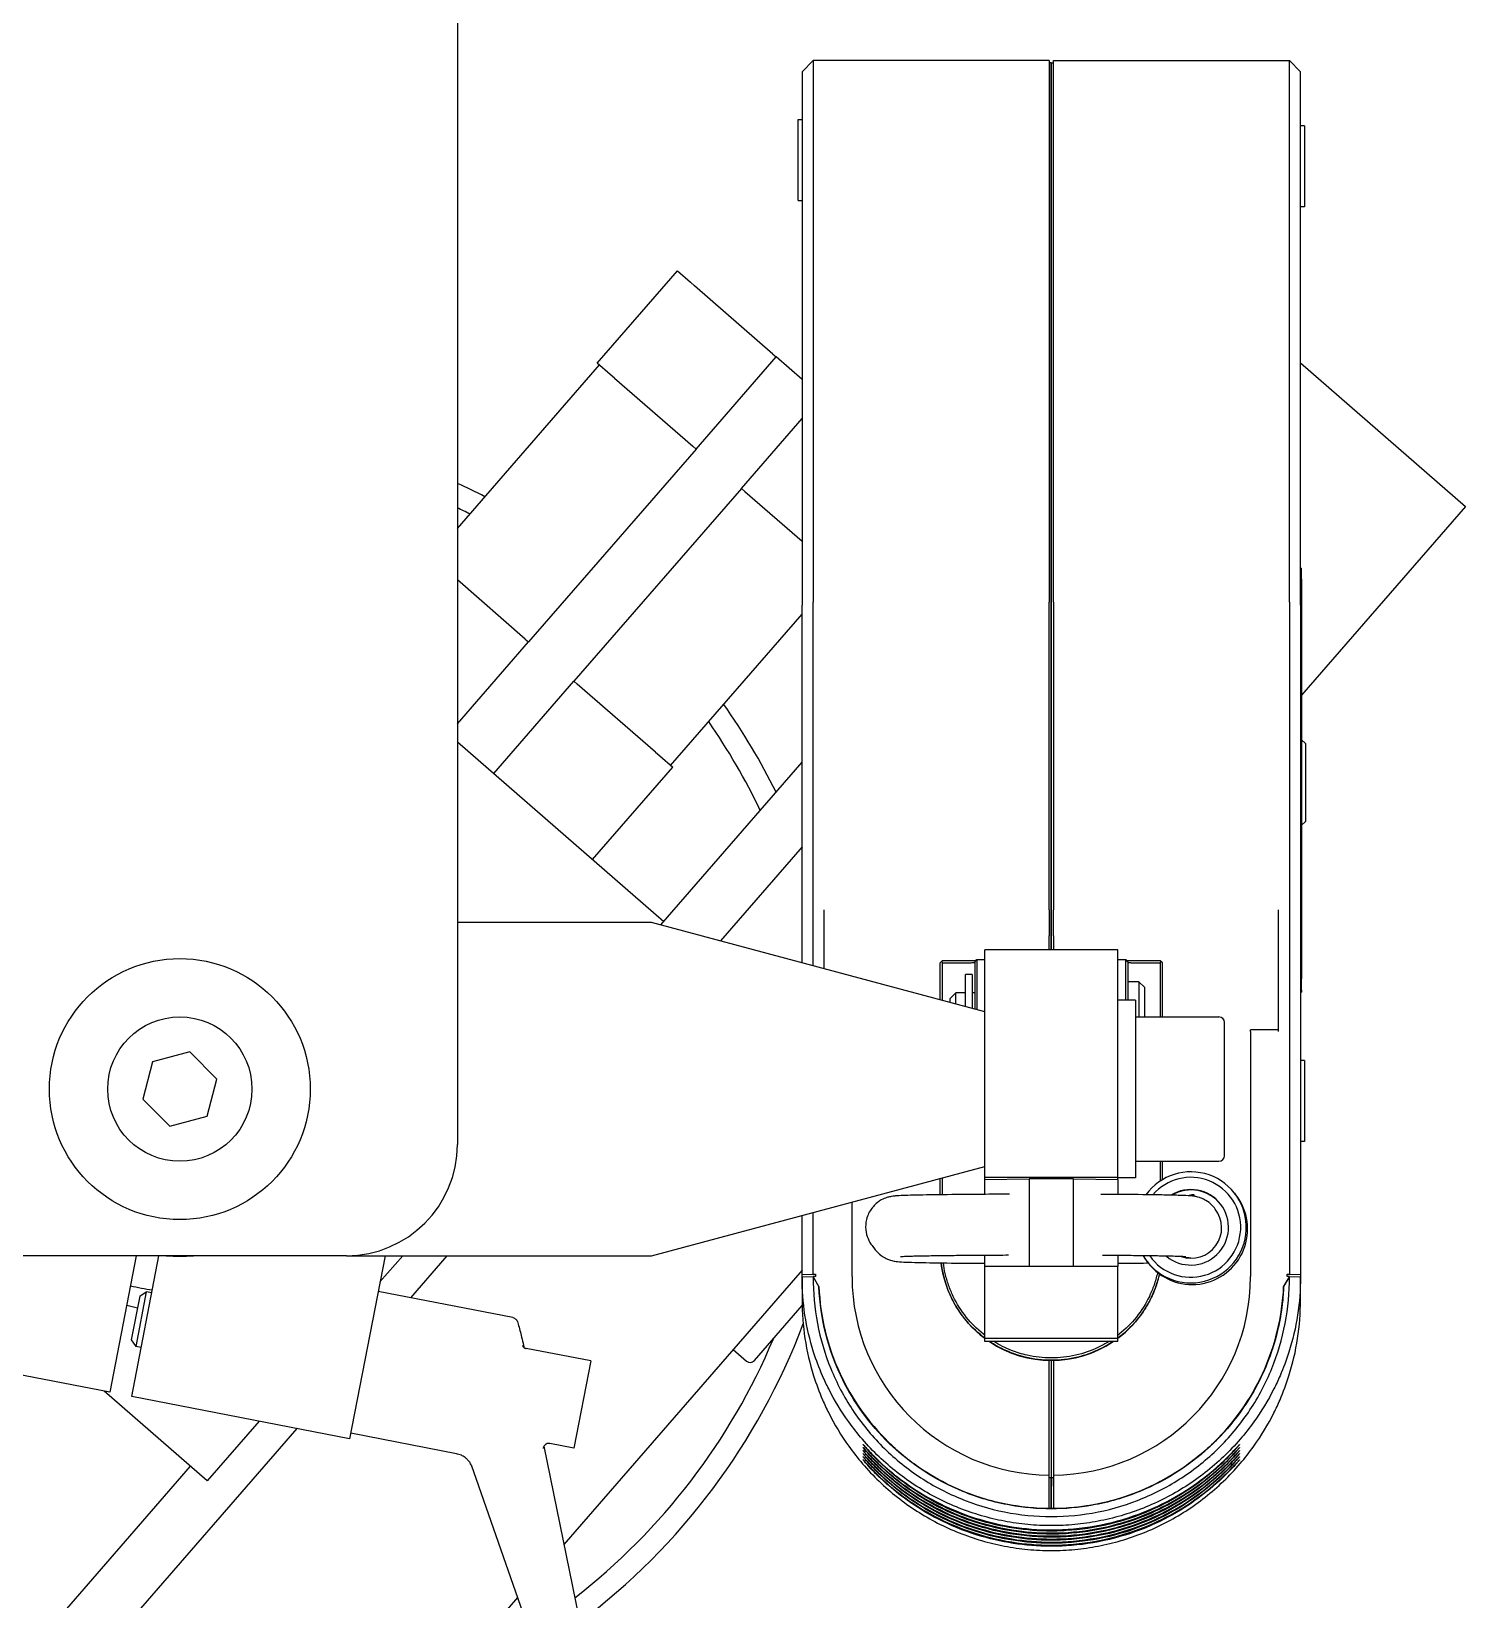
# Model space of a CAD drawing. Header units: millimetres. Extents: x 0 to 7722, y 0 to 5460.
# Drawn here: x 1979.6 to 2108.8, y 3857.5 to 3998.7 of the extents above; entities that cross this region are included whole.
import ezdxf

# ---------------------------------------------------------------- set-up
doc = ezdxf.new("R2010")
doc.units = ezdxf.units.MM
doc.header["$LTSCALE"] = 5
doc.layers.get('0').update_dxf_attribs({"linetype": 'CONTINUOUS'})

msp = doc.modelspace()

# ---------------------------------------------------------------- linework, layer by layer
for p, q in [((2017.931, 4072.083), (2017.931, 3898.483)), ((2048.981, 3995.088), (2049.981, 3996.088)), ((2048.981, 3995.088), (2048.981, 3947.065)), ((2049.981, 3996.088), (2049.981, 3947.315)), ((2071.231, 3996.088), (2049.981, 3996.088)), ((2071.231, 3996.088), (2071.231, 3947.315)), ((2071.431, 3995.888), (2071.231, 3995.888)), ((2071.431, 3947.265), (2071.431, 3995.888)), ((2071.431, 3995.888), (2071.631, 3995.888)), ((2071.431, 3995.888), (2071.431, 3947.265)), ((2071.631, 3947.315), (2071.631, 3996.088)), ((2071.631, 3996.088), (2092.881, 3996.088)), ((2092.881, 3947.315), (2092.881, 3996.088)), ((2093.881, 3995.088), (2092.881, 3996.088)), ((2093.881, 3947.065), (2093.881, 3995.088)), ((2048.631, 3983.481), (2048.631, 3990.781)), ((2048.631, 3990.781), (2048.981, 3990.781)), ((2094.231, 3990.216), (2093.881, 3990.216)), ((2094.231, 3990.216), (2094.231, 3982.916)), ((2048.631, 3983.481), (2048.981, 3983.481)), ((2094.231, 3982.916), (2093.881, 3982.916)), ((2030.531, 3968.847), (2037.747, 3977.15)), ((2037.747, 3977.15), (2038.924, 3976.127)), ((2038.924, 3976.127), (2039.303, 3975.798)), ((2046.352, 3969.671), (2039.303, 3975.798)), ((2039.437, 3961.106), (2046.654, 3969.409)), ((2046.352, 3969.671), (2046.654, 3969.409)), ((2048.981, 3967.386), (2046.654, 3969.409)), ((2017.931, 3953.969), (2030.72, 3968.683)), ((2031.708, 3967.825), (2030.531, 3968.847)), ((2093.881, 3968.88), (2108.756, 3955.952)), ((2032.087, 3967.496), (2031.708, 3967.825)), ((2032.087, 3967.496), (2039.136, 3961.369)), ((2043.513, 3957.564), (2048.981, 3963.855)), ((2039.437, 3961.106), (2024.349, 3943.747)), ((2039.437, 3961.106), (2039.136, 3961.369)), ((2043.513, 3957.564), (2028.425, 3940.205)), ((2043.815, 3957.302), (2043.513, 3957.564)), ((2043.815, 3957.302), (2048.981, 3952.811)), ((2108.756, 3955.952), (2093.981, 3938.953)), ((2093.881, 3950.393), (2093.981, 3950.393)), ((2093.981, 3949.407), (2093.981, 3950.393)), ((2024.047, 3944.009), (2017.931, 3949.325)), ((2093.981, 3949.407), (2093.981, 3913.41)), ((2048.981, 3914.852), (2048.981, 3947.065)), ((2049.981, 3914.584), (2049.981, 3947.315)), ((2071.231, 3919.631), (2071.231, 3947.315)), ((2071.431, 3947.265), (2071.431, 3919.605)), ((2071.431, 3919.605), (2071.431, 3947.265)), ((2071.631, 3947.315), (2071.631, 3919.631)), ((2092.881, 3947.315), (2092.881, 3886.804)), ((2093.881, 3947.065), (2093.881, 3886.79)), ((2037.143, 3932.628), (2048.981, 3946.248)), ((2024.047, 3944.009), (2024.349, 3943.747)), ((2017.931, 3936.362), (2024.349, 3943.747)), ((2021.209, 3931.902), (2028.425, 3940.205)), ((2028.425, 3940.205), (2028.727, 3939.942)), ((2035.776, 3933.815), (2028.727, 3939.942)), ((2017.931, 3934.751), (2036.531, 3918.585)), ((2094.331, 3934.588), (2093.981, 3934.938)), ((2094.331, 3934.588), (2094.331, 3927.588)), ((2035.776, 3933.815), (2036.155, 3933.486)), ((2036.155, 3933.486), (2037.331, 3932.464)), ((2036.251, 3918.263), (2048.981, 3932.91)), ((2030.115, 3924.161), (2037.331, 3932.464)), ((2094.331, 3927.588), (2093.981, 3927.238)), ((2048.981, 3925.288), (2041.624, 3916.824)), ((2050.981, 3914.316), (2050.981, 3919.631)), ((2071.231, 3919.631), (2071.231, 3917.271)), ((2071.431, 3917.244), (2071.431, 3919.605)), ((2071.431, 3919.605), (2071.431, 3917.244)), ((2071.631, 3917.271), (2071.631, 3919.631)), ((2091.881, 3919.631), (2091.881, 3908.664)), ((2035.431, 3918.483), (2017.931, 3918.483)), ((2065.431, 3910.445), (2035.431, 3918.483)), ((2071.231, 3916.013), (2071.231, 3917.271)), ((2071.431, 3917.244), (2071.431, 3916.013)), ((2071.431, 3916.013), (2071.431, 3917.244)), ((2071.631, 3917.271), (2071.631, 3916.013)), ((2077.431, 3916.013), (2065.431, 3916.013)), ((2065.431, 3895.515), (2065.431, 3916.013)), ((2077.431, 3895.515), (2077.431, 3916.013)), ((2061.431, 3914.863), (2061.531, 3914.965)), ((2061.431, 3911.516), (2061.431, 3914.863)), ((2061.631, 3915.063), (2061.531, 3914.965)), ((2061.531, 3914.965), (2061.631, 3914.866)), ((2061.631, 3915.063), (2064.031, 3915.063)), ((2061.631, 3914.866), (2064.031, 3914.866)), ((2061.631, 3911.463), (2061.631, 3914.866)), ((2064.531, 3914.948), (2064.731, 3915.148)), ((2064.731, 3915.148), (2065.431, 3915.148)), ((2077.431, 3915.148), (2078.131, 3915.148)), ((2078.331, 3914.948), (2078.131, 3915.148)), ((2078.831, 3915.063), (2081.231, 3915.063)), ((2078.831, 3914.866), (2081.231, 3914.866)), ((2081.231, 3915.063), (2081.331, 3914.965)), ((2081.231, 3914.866), (2081.331, 3914.965)), ((2081.231, 3914.866), (2081.231, 3909.983)), ((2081.331, 3914.965), (2081.431, 3914.863)), ((2081.431, 3914.863), (2081.431, 3909.983)), ((2063.691, 3910.911), (2063.691, 3913.798)), ((2064.291, 3913.798), (2063.691, 3913.798)), ((2064.291, 3913.798), (2064.291, 3910.75)), ((2079.331, 3913.148), (2078.331, 3913.148)), ((2079.331, 3913.148), (2079.331, 3909.983)), ((2079.831, 3912.648), (2079.331, 3913.148)), ((2093.981, 3912.396), (2093.981, 3913.41)), ((2062.331, 3911.648), (2062.831, 3912.148)), ((2062.331, 3911.275), (2062.331, 3911.648)), ((2062.831, 3911.141), (2062.831, 3912.148)), ((2063.691, 3912.148), (2062.831, 3912.148)), ((2064.331, 3911.748), (2064.291, 3911.748)), ((2064.331, 3910.739), (2064.331, 3912.148)), ((2064.531, 3912.148), (2064.331, 3912.148)), ((2079.831, 3912.648), (2079.831, 3909.983)), ((2093.881, 3912.219), (2093.981, 3912.219)), ((2093.981, 3912.396), (2093.981, 3912.219)), ((2093.981, 3912.219), (2093.981, 3912.219)), ((2079.031, 3911.483), (2077.431, 3911.483)), ((2079.031, 3911.483), (2079.031, 3895.483)), ((2079.031, 3909.983), (2086.531, 3909.983)), ((2087.031, 3897.483), (2087.031, 3909.483)), ((2089.381, 3908.664), (2089.381, 3908.814)), ((2091.881, 3908.814), (2089.381, 3908.814)), ((2089.381, 3908.664), (2089.381, 3886.604)), ((1990.477, 3905.928), (1989.587, 3902.58)), ((1993.822, 3906.831), (1990.477, 3905.928)), ((1996.275, 3904.386), (1993.822, 3906.831)), ((2094.231, 3906.067), (2093.881, 3906.067)), ((2094.231, 3906.067), (2094.231, 3898.767)), ((1995.385, 3901.038), (1996.275, 3904.386)), ((1989.587, 3902.58), (1992.041, 3900.135)), ((1992.041, 3900.135), (1995.385, 3901.038)), ((2094.231, 3898.767), (2093.881, 3898.767)), ((2035.431, 3888.483), (2065.431, 3896.522)), ((2079.031, 3896.983), (2086.531, 3896.983)), ((2081.231, 3896.983), (2081.231, 3895.194)), ((2081.431, 3896.983), (2081.431, 3895.32)), ((2061.431, 3893.969), (2061.431, 3895.45)), ((2061.631, 3893.972), (2061.631, 3895.503)), ((2077.431, 3895.515), (2065.431, 3895.515)), ((2065.431, 3895.338), (2065.431, 3895.515)), ((2065.431, 3895.338), (2069.431, 3895.392)), ((2065.431, 3894.006), (2065.431, 3895.338)), ((2073.431, 3895.392), (2069.431, 3895.392)), ((2069.431, 3895.392), (2069.431, 3887.516)), ((2073.431, 3895.392), (2077.431, 3895.338)), ((2073.431, 3887.516), (2073.431, 3895.392)), ((2077.431, 3895.338), (2077.431, 3895.515)), ((2079.031, 3895.483), (2077.431, 3895.483)), ((2077.431, 3895.338), (2077.431, 3893.996)), ((2053.481, 3886.604), (2053.481, 3893.32)), ((2084.189, 3893.976), (2084.189, 3893.843)), ((2084.313, 3893.826), (2084.313, 3893.971)), ((2088.067, 3893.948), (2087.95, 3894.098)), ((2048.981, 3886.79), (2048.981, 3892.114)), ((2049.981, 3886.804), (2049.981, 3892.382)), ((2086.2, 3892.684), (2086.126, 3892.779)), ((2055.283, 3889.402), (2055.579, 3889.02)), ((2007.931, 3888.483), (1977.931, 3888.483)), ((1989.01, 3888.483), (1986.629, 3876.183)), ((1988.593, 3875.803), (1991.047, 3888.483)), ((2007.931, 3888.483), (2035.431, 3888.483)), ((2011.418, 3888.483), (2008.228, 3872.003)), ((2013.017, 3888.483), (2010.96, 3886.116)), ((2016.992, 3888.483), (2013.699, 3884.695)), ((2065.431, 3887.516), (2065.431, 3888.506)), ((2077.431, 3887.516), (2065.431, 3887.516)), ((2065.431, 3881.016), (2065.431, 3887.516)), ((2077.431, 3888.496), (2077.431, 3887.516)), ((2077.431, 3881.016), (2077.431, 3887.516)), ((2080.168, 3887.816), (2080.052, 3887.965)), ((2083.987, 3888.3), (2084.001, 3888.282)), ((2048.981, 3887.179), (2027.524, 3862.492)), ((2048.981, 3886.79), (2049.981, 3886.804)), ((2048.981, 3886.55), (2048.981, 3886.79)), ((2049.981, 3886.564), (2048.981, 3886.55)), ((2048.981, 3886.55), (2048.981, 3884.454)), ((2049.981, 3886.804), (2050.181, 3886.804)), ((2050.5, 3885.708), (2049.981, 3886.604)), ((2049.981, 3886.604), (2049.981, 3886.564)), ((2050.181, 3886.604), (2049.981, 3886.604)), ((2049.981, 3886.564), (2050.5, 3885.668)), ((2050.181, 3886.804), (2050.181, 3886.604)), ((2092.881, 3886.604), (2092.362, 3885.708)), ((2092.362, 3885.668), (2092.881, 3886.564)), ((2092.681, 3886.604), (2092.681, 3886.804)), ((2092.681, 3886.804), (2092.881, 3886.804)), ((2092.881, 3886.604), (2092.681, 3886.604)), ((2092.881, 3886.804), (2093.881, 3886.79)), ((2092.881, 3886.564), (2092.881, 3886.604)), ((2093.881, 3886.55), (2092.881, 3886.564)), ((2093.881, 3886.79), (2093.881, 3886.55)), ((2093.881, 3884.454), (2093.881, 3886.55)), ((1989.321, 3884.829), (1988.561, 3880.902)), ((1989.907, 3885.225), (1988.957, 3880.316)), ((1989.321, 3884.829), (1989.907, 3885.225)), ((1990.398, 3885.13), (1989.907, 3885.225)), ((2022.938, 3882.907), (2010.793, 3885.257)), ((2050.5, 3885.704), (2050.5, 3885.708)), ((2050.5, 3885.69), (2050.5, 3885.704)), ((2092.362, 3885.708), (2092.362, 3885.704)), ((2092.362, 3885.704), (2092.362, 3885.69)), ((2044.686, 3879.036), (2048.986, 3883.983)), ((1988.561, 3880.902), (1988.957, 3880.316)), ((2077.431, 3881.016), (2065.431, 3881.016)), ((2065.431, 3880.744), (2065.431, 3881.016)), ((2077.431, 3880.744), (2065.431, 3880.744)), ((2077.431, 3880.744), (2077.431, 3881.016)), ((1986.629, 3876.183), (1966.993, 3879.983)), ((1989.448, 3880.221), (1988.957, 3880.316)), ((2029.954, 3879.003), (2024.131, 3880.129)), ((2042.773, 3880.036), (2043.981, 3878.987)), ((2071.231, 3868.716), (2071.231, 3879.051)), ((2071.431, 3879.049), (2071.431, 3868.514)), ((2071.431, 3879.049), (2071.431, 3868.514)), ((2071.631, 3879.051), (2071.631, 3868.716)), ((2029.954, 3879.003), (2028.434, 3871.148)), ((1995.4, 3868.214), (1986.117, 3876.282)), ((2008.228, 3872.003), (1988.593, 3875.803)), ((2000.066, 3873.583), (1995.4, 3868.214)), ((2003.469, 3872.924), (1740.893, 3570.821)), ((2017.838, 3870.653), (2008.323, 3872.494)), ((2025.721, 3871.324), (2031.29, 3844.045)), ((2028.434, 3871.148), (2026.249, 3871.571)), ((1961.09, 3831.788), (1993.89, 3869.526)), ((2019.166, 3869.639), (2026.562, 3848.571)), ((2071.231, 3867.72), (2071.242, 3868.716)), ((2071.231, 3867.717), (2071.239, 3868.514)), ((2071.231, 3865.727), (2071.231, 3867.72)), ((2071.239, 3868.514), (2071.431, 3868.514)), ((2071.242, 3868.551), (2071.241, 3868.514)), ((2071.242, 3868.551), (2071.242, 3868.716)), ((2071.431, 3865.723), (2071.431, 3868.514)), ((2071.431, 3868.514), (2071.623, 3868.514)), ((2071.431, 3868.514), (2071.431, 3865.723)), ((2071.62, 3868.716), (2071.62, 3868.551)), ((2071.62, 3868.716), (2071.631, 3867.72)), ((2071.62, 3868.551), (2071.621, 3868.514)), ((2071.631, 3867.717), (2071.623, 3868.514)), ((2071.631, 3867.72), (2071.631, 3865.727)), ((2071.231, 3865.724), (2071.231, 3865.727)), ((2071.431, 3865.723), (2071.431, 3865.721)), ((2071.431, 3865.723), (2071.431, 3865.721)), ((2071.431, 3865.721), (2071.431, 3865.706)), ((2071.431, 3865.721), (2071.431, 3865.706)), ((2071.631, 3865.724), (2071.631, 3865.727)), ((2023.358, 3857.698), (1759.762, 3554.421))]:
    msp.add_line(p, q)
for radius in [11.75, 6.5]:
    msp.add_circle((1992.931, 3903.483), radius)
for centre, radius, start, end in [((1992.931, 3903.483), 60, 62.74324, 65.37568), ((1992.931, 3903.483), 58, 63.2268, 64.46677), ((1992.931, 3903.483), 60, 26.4639, 35.26517), ((1992.931, 3903.483), 58, 25.64142, 34.78161), ((2086.531, 3909.483), 0.5, 0, 90), ((2007.931, 3898.483), 10, 270, 0), ((2086.531, 3897.483), 0.5, 270, 0), ((1992.931, 3903.483), 15.05, 265.3283, 274.6717), ((1992.931, 3903.483), 18.25, 255.90584, 262.18798), ((1992.931, 3903.483), 20.05, 256.18808, 259.04691), ((1992.931, 3903.483), 60, 306.89482, 339.36207), ((1992.931, 3903.483), 58, 307.83478, 337.19908), ((2044.309, 3879.364), 0.5, 229.00421, 319.00421)]:
    msp.add_arc(centre, radius, start, end)
for centre, major_axis, ratio, start_param, end_param in [((2084.001, 3891.032), (3.949, 3.066), 0.9998515, 3.0185919, 8.1362277), ((2083.996, 3891.039), (3.554, 2.76), 0.9998515, 3.0902222, 8.0574262), ((2083.996, 3891.039), (-2.686, -2.085), 0.9998515, 0.210278, 4.6052856), ((2084.027, 3890.998), (2.686, 2.085), 0.9998515, 0.0076047, 1.4417025), ((2084.117, 3890.882), (-3.949, -3.066), 0.9998515, 0, 3.1415927), ((2084.585, 3891.251), (1.05, -2.549), 0.9824844, 2.8910197, 3.0568604), ((2084.538, 3539.634), (-0.371, 354.343), 0.0734366, 6.2776017, 6.2823756), ((2084.027, 3890.998), (2.172, 1.686), 0.9998515, 3.7157048, 6.2831853), ((2071.431, 3889.048), (-10, 0), 0.9999073, 0.1218323, 0.9272952), ((2084.001, 3891.032), (-2.172, -1.686), 0.9998515, 0.6184666, 0.9107252), ((2083.987, 3891.049), (2.502, -1.222), 0.9847617, 4.9092559, 5.1608987), ((2071.431, 3886.604), (-17.95, 0), 0.9965945, 0, 1.560242), ((2071.431, 3886.604), (-17.95, 0), 0.9965945, 1.5813506, 3.1415927), ((2071.431, 3889.048), (10, 0), 0.9999073, 5.3558901, 6.0598795), ((2071.431, 3889.048), (10, 0), 0.9999073, 4.1215847, 5.3031933), ((2017.296, 3868.937), (1.791, 0.889), 0.961031, 0.005099, 0.0051127), ((2071.472, 3889.328), (-0.372, -23.602), 0.9437225, 0.0059046, 0.0148826), ((2071.411, 3885.796), (-20.539, 0.425), 0.977123, 1.5919647, 1.6017005)]:
    msp.add_ellipse(centre, major_axis=major_axis, ratio=ratio, start_param=start_param, end_param=end_param)
for points, knots in [([(2064.031, 3915.063), (2064.136, 3915.063), (2064.345, 3915.064), (2064.549, 3915.066), (2064.631, 3915.068), (2064.652, 3915.068)], [0, 0, 0, 0, 0.00031248248, 0.00062496496, 0.00075900153, 0.00075900153, 0.00075900153, 0.00075900153]), ([(2064.031, 3914.866), (2064.064, 3914.866), (2064.097, 3914.866), (2064.162, 3914.866), (2064.193, 3914.866), (2064.284, 3914.867), (2064.339, 3914.868), (2064.431, 3914.869), (2064.467, 3914.869), (2064.505, 3914.871), (2064.515, 3914.871), (2064.528, 3914.872), (2064.531, 3914.872), (2064.531, 3914.873)], [-0.078691524, -0.078691524, -0.078691524, -0.078691524, -0.068791099, -0.068791099, -0.058880451, -0.058880451, -0.039349001, -0.039349001, -0.019816385, -0.019816385, -0.009901751, -0.009901751, 0, 0, 0, 0]), ([(2064.531, 3914.948), (2064.531, 3914.919), (2064.531, 3914.874), (2064.531, 3914.595), (2064.531, 3914.085), (2064.531, 3913.37), (2064.531, 3912.307), (2064.531, 3911.439), (2064.531, 3910.886), (2064.531, 3910.686)], [0.0000653261, 0.0000653261, 0.0000653261, 0.0000653261, 0.0010842402, 0.0021684805, 0.0027106006, 0.0043369609, 0.0054212012, 0.0065054414, 0.0071132507, 0.0071132507, 0.0071132507, 0.0071132507]), ([(2064.731, 3915.148), (2064.731, 3915.148), (2064.731, 3915.137), (2064.731, 3915.088), (2064.731, 3915.049), (2064.731, 3914.889), (2064.731, 3914.727), (2064.731, 3914.373), (2064.731, 3914.21), (2064.731, 3913.823), (2064.731, 3913.595), (2064.731, 3913.222), (2064.731, 3913.092), (2064.731, 3912.42), (2064.731, 3911.815), (2064.731, 3910.997), (2064.731, 3910.815), (2064.731, 3910.632)], [-1.56597605, -1.56597605, -1.56597605, -1.56597605, -1.50732643, -1.50732643, -1.44206621, -1.44206621, -1.31132911, -1.31132911, -1.22420274, -1.22420274, -1.12717709, -1.12717709, -1.07860514, -1.07860514, -0.88325626, -0.88325626, -0.82796809, -0.82796809, -0.82796809, -0.82796809]), ([(2078.132, 3911.483), (2078.131, 3911.922), (2078.131, 3912.343), (2078.131, 3913.008), (2078.131, 3913.266), (2078.131, 3913.743), (2078.131, 3913.961), (2078.131, 3914.236), (2078.131, 3914.313), (2078.131, 3914.512), (2078.131, 3914.624), (2078.131, 3914.866), (2078.131, 3914.975), (2078.131, 3915.114), (2078.131, 3915.148), (2078.131, 3915.148)], [-0.65784951, -0.65784951, -0.65784951, -0.65784951, -0.52091969, -0.52091969, -0.42464993, -0.42464993, -0.32784071, -0.32784071, -0.28692869, -0.28692869, -0.21527196, -0.21527196, -0.10779928, -0.10779928, -0.00680852, -0.00680852, -0.00680852, -0.00680852]), ([(2078.21, 3915.068), (2078.255, 3915.067), (2078.37, 3915.065), (2078.596, 3915.064), (2078.753, 3915.063), (2078.831, 3915.063)], [0.00033464154, 0.00033464154, 0.00033464154, 0.00033464154, 0.00062496724, 0.00085932996, 0.00109369268, 0.00109369268, 0.00109369268, 0.00109369268]), ([(2078.331, 3914.948), (2078.331, 3914.919), (2078.331, 3914.874), (2078.331, 3914.595), (2078.331, 3914.255), (2078.331, 3913.847), (2078.331, 3913.015), (2078.331, 3912.105), (2078.331, 3911.483)], [0.0000653345, 0.0000653345, 0.0000653345, 0.0000653345, 0.0010849634, 0.0021699268, 0.0027124085, 0.0032548902, 0.0043398536, 0.006297917, 0.006297917, 0.006297917, 0.006297917]), ([(2078.331, 3914.873), (2078.331, 3914.872), (2078.334, 3914.872), (2078.347, 3914.871), (2078.357, 3914.871), (2078.395, 3914.869), (2078.431, 3914.869), (2078.524, 3914.867), (2078.578, 3914.867), (2078.669, 3914.866), (2078.7, 3914.866), (2078.765, 3914.866), (2078.798, 3914.866), (2078.831, 3914.866)], [-0.078692147, -0.078692147, -0.078692147, -0.078692147, -0.068793867, -0.068793867, -0.058881552, -0.058881552, -0.039349283, -0.039349283, -0.019816498, -0.019816498, -0.009903406, -0.009903406, 0, 0, 0, 0]), ([(2067.681, 3894.016), (2066.829, 3894.013), (2065.996, 3894.009), (2063.902, 3893.996), (2062.7, 3893.985), (2060.598, 3893.959), (2059.701, 3893.943), (2058.274, 3893.907), (2057.803, 3893.893), (2057.302, 3893.852), (2057.219, 3893.848), (2056.967, 3893.803), (2056.915, 3893.793), (2056.763, 3893.758), (2056.663, 3893.734), (2056.365, 3893.621), (2056.204, 3893.562), (2055.833, 3893.316), (2055.708, 3893.225), (2055.461, 3892.991), (2055.347, 3892.869), (2055.059, 3892.473), (2054.879, 3892.145), (2054.712, 3891.449), (2054.687, 3891.127), (2054.746, 3890.528), (2054.823, 3890.252), (2055.028, 3889.765), (2055.158, 3889.562), (2055.283, 3889.402)], [4.9418609, 4.9418609, 4.9418609, 4.9418609, 5.1394816, 5.1394816, 5.4608872, 5.4608872, 5.7842662, 5.7842662, 6.119413, 6.119413, 6.2065839, 6.2065839, 6.2256305, 6.2256305, 6.247243, 6.247243, 6.2626153, 6.2626153, 6.2688096, 6.2688096, 6.2732784, 6.2732784, 6.2799061, 6.2799061, 6.284524, 6.284524, 6.288932, 6.288932, 6.2937549, 6.2937549, 6.2937549, 6.2937549]), ([(2086.126, 3892.779), (2085.947, 3893.01), (2085.78, 3893.156), (2085.424, 3893.433), (2085.267, 3893.514), (2084.972, 3893.656), (2084.861, 3893.692), (2084.674, 3893.752), (2084.604, 3893.769), (2084.466, 3893.801), (2084.409, 3893.811), (2084.263, 3893.835), (2084.199, 3893.842), (2083.868, 3893.877), (2083.66, 3893.885), (2083.197, 3893.903), (2083.036, 3893.909), (2082.679, 3893.92), (2082.482, 3893.925), (2082.055, 3893.935), (2081.824, 3893.94), (2081.336, 3893.949), (2081.078, 3893.954), (2079.86, 3893.973), (2078.74, 3893.986), (2076.979, 3894), (2076.437, 3894.004), (2075.879, 3894.007)], [3.1521622, 3.1521622, 3.1521622, 3.1521622, 3.1590923, 3.1590923, 3.1698395, 3.1698395, 3.1845486, 3.1845486, 3.2008335, 3.2008335, 3.2234229, 3.2234229, 3.2685268, 3.2685268, 3.4728619, 3.4728619, 3.5663139, 3.5663139, 3.6614525, 3.6614525, 3.7567424, 3.7567424, 3.8505266, 3.8505266, 4.1757393, 4.1757393, 4.3124199, 4.3124199, 4.3124199, 4.3124199]), ([(2055.579, 3889.02), (2055.758, 3888.79), (2055.924, 3888.643), (2056.28, 3888.367), (2056.437, 3888.286), (2056.732, 3888.144), (2056.843, 3888.108), (2057.031, 3888.048), (2057.1, 3888.031), (2057.239, 3887.999), (2057.295, 3887.989), (2057.441, 3887.965), (2057.505, 3887.958), (2057.836, 3887.923), (2058.044, 3887.915), (2058.949, 3887.879), (2059.802, 3887.859), (2061.844, 3887.827), (2062.964, 3887.814), (2064.601, 3887.801), (2065.011, 3887.798), (2065.431, 3887.795)], [0.0105696, 0.0105696, 0.0105696, 0.0105696, 0.0174997, 0.0174997, 0.0282468, 0.0282468, 0.042956, 0.042956, 0.0592409, 0.0592409, 0.0818302, 0.0818302, 0.1269341, 0.1269341, 0.3312692, 0.3312692, 0.7089339, 0.7089339, 1.0341466, 1.0341466, 1.1384462, 1.1384462, 1.1384462, 1.1384462]), ([(2067.577, 3888.516), (2067.243, 3888.515), (2066.911, 3888.513), (2066.253, 3888.51), (2065.926, 3888.509), (2065.282, 3888.505), (2064.966, 3888.503), (2064.35, 3888.499), (2064.05, 3888.496), (2063.462, 3888.491), (2063.174, 3888.489), (2062.611, 3888.483), (2062.336, 3888.48), (2061.805, 3888.474), (2061.548, 3888.47), (2061.059, 3888.464), (2060.826, 3888.46), (2060.385, 3888.453), (2060.176, 3888.449), (2059.778, 3888.442), (2059.589, 3888.438), (2059.236, 3888.43), (2059.071, 3888.426), (2058.771, 3888.417), (2058.635, 3888.413), (2058.284, 3888.401), (2058.103, 3888.394), (2057.903, 3888.382), (2057.848, 3888.378), (2057.848, 3888.378)], [4.951336, 4.951336, 4.951336, 4.951336, 5.0295715, 5.0295715, 5.1088035, 5.1088035, 5.1880445, 5.1880445, 5.2663045, 5.2663045, 5.3452908, 5.3452908, 5.425324, 5.425324, 5.5053819, 5.5053819, 5.5844322, 5.5844322, 5.66249, 5.66249, 5.7416378, 5.7416378, 5.8208661, 5.8208661, 5.8991072, 5.8991072, 6.0444835, 6.0444835, 6.1419862, 6.1419862, 6.1419862, 6.1419862]), ([(2065.431, 3881.066), (2065.298, 3881.166), (2065.168, 3881.269), (2064.44, 3881.874), (2063.9, 3882.441), (2063.113, 3883.49), (2062.829, 3883.939), (2062.394, 3884.766), (2062.227, 3885.135), (2061.799, 3886.261), (2061.606, 3887.041), (2061.507, 3887.833)], [-0.92869097, -0.92869097, -0.92869097, -0.92869097, -0.87893234, -0.87893234, -0.64462668, -0.64462668, -0.48558837, -0.48558837, -0.36429524, -0.36429524, -0.12388666, -0.12388666, -0.12388666, -0.12388666]), ([(2065.431, 3881.32), (2065.393, 3881.35), (2064.203, 3882.285), (2063.001, 3883.791), (2062.159, 3885.834), (2061.869, 3886.841), (2061.75, 3887.514), (2061.71, 3887.83)], [0.0219594507, 0.0219594507, 0.0219594507, 0.0219594507, 0.0221033924, 0.0265240708, 0.0276292404, 0.0287344101, 0.0296979446, 0.0296979446, 0.0296979446, 0.0296979446]), ([(2083.56, 3888.379), (2083.56, 3888.379), (2083.559, 3888.379), (2083.533, 3888.381), (2083.432, 3888.388), (2083.013, 3888.408), (2082.566, 3888.422), (2081.821, 3888.439), (2081.638, 3888.442), (2081.248, 3888.45), (2081.04, 3888.454), (2080.604, 3888.461), (2080.376, 3888.464), (2079.903, 3888.471), (2079.659, 3888.474), (2079.156, 3888.48), (2078.898, 3888.483), (2078.364, 3888.488), (2078.087, 3888.491), (2077.52, 3888.495), (2077.229, 3888.498), (2076.639, 3888.502), (2076.34, 3888.504), (2076.035, 3888.506)], [3.2827929, 3.2827929, 3.2827929, 3.2827929, 3.2977257, 3.2977257, 3.4267971, 3.4267971, 3.683717, 3.683717, 3.7605199, 3.7605199, 3.8382447, 3.8382447, 3.9159298, 3.9159298, 3.9926333, 3.9926333, 4.0682816, 4.0682816, 4.1448119, 4.1448119, 4.2213279, 4.2213279, 4.2969379, 4.2969379, 4.2969379, 4.2969379]), ([(2077.431, 3887.802), (2078.376, 3887.809), (2079.258, 3887.818), (2080.087, 3887.828), (2080.122, 3887.829), (2080.157, 3887.829)], [2.07577495, 2.07577495, 2.07577495, 2.07577495, 2.31929457, 2.31929457, 2.33011353, 2.33011353, 2.33011353, 2.33011353]), ([(2093.881, 3886.55), (2093.881, 3885.408), (2093.793, 3884.267), (2093.444, 3882.009), (2093.182, 3880.895), (2092.606, 3879.079), (2092.339, 3878.365), (2091.862, 3877.267), (2091.677, 3876.873), (2090.957, 3875.45), (2090.354, 3874.455), (2089.286, 3872.972), (2088.875, 3872.45), (2087.966, 3871.399), (2087.464, 3870.873), (2086.415, 3869.874), (2085.867, 3869.401), (2084.732, 3868.512), (2084.145, 3868.097), (2082.935, 3867.324), (2082.313, 3866.968), (2081.041, 3866.318), (2080.392, 3866.024), (2079.068, 3865.499), (2078.395, 3865.269), (2077.032, 3864.873), (2076.343, 3864.708), (2074.951, 3864.442), (2074.249, 3864.343), (2072.84, 3864.21), (2072.134, 3864.177), (2070.721, 3864.177), (2070.015, 3864.21), (2068.606, 3864.343), (2067.905, 3864.443), (2066.513, 3864.709), (2065.824, 3864.875), (2064.461, 3865.271), (2063.788, 3865.502), (2062.464, 3866.027), (2061.815, 3866.321), (2060.543, 3866.971), (2059.921, 3867.328), (2058.712, 3868.1), (2058.125, 3868.516), (2056.99, 3869.405), (2056.443, 3869.878), (2055.393, 3870.878), (2054.892, 3871.404), (2053.984, 3872.455), (2053.572, 3872.977), (2052.506, 3874.459), (2051.902, 3875.454), (2051.183, 3876.876), (2050.999, 3877.27), (2050.522, 3878.369), (2050.255, 3879.082), (2049.679, 3880.897), (2049.418, 3882.011), (2049.069, 3884.268), (2048.981, 3885.409), (2048.981, 3886.55)], [0, 0, 0, 0, 0.3539262, 0.3539262, 0.7073842, 0.7073842, 0.9424825, 0.9424825, 1.0765937, 1.0765937, 1.4333985, 1.4333985, 1.6365356, 1.6365356, 1.8580922, 1.8580922, 2.0779679, 2.0779679, 2.2958569, 2.2958569, 2.5123451, 2.5123451, 2.7271104, 2.7271104, 2.9410122, 2.9410122, 3.1536549, 3.1536549, 3.3661113, 3.3661113, 3.5778499, 3.5778499, 3.7895868, 3.7895868, 4.0020426, 4.0020426, 4.2146786, 4.2146786, 4.4285797, 4.4285797, 4.6433394, 4.6433394, 4.8598272, 4.8598272, 5.0777119, 5.0777119, 5.2975872, 5.2975872, 5.5191401, 5.5191401, 5.7221895, 5.7221895, 6.0788388, 6.0788388, 6.212892, 6.212892, 6.4478873, 6.4478873, 6.8011909, 6.8011909, 7.1549622, 7.1549622, 7.1549622, 7.1549622]), ([(2049.981, 3886.564), (2049.974, 3885.166), (2050.234, 3882.352), (2051.431, 3878.275), (2053.416, 3874.521), (2056.092, 3871.233), (2059.376, 3868.527), (2063.117, 3866.511), (2067.194, 3865.275), (2070.019, 3864.992), (2072.843, 3864.992), (2075.668, 3865.275), (2079.745, 3866.511), (2083.486, 3868.527), (2086.77, 3871.233), (2089.446, 3874.521), (2091.432, 3878.275), (2092.628, 3882.352), (2092.888, 3885.166), (2092.881, 3886.564)], [0, 0, 0, 0, 0.004388225, 0.008776451, 0.013126893, 0.017477334, 0.021776762, 0.02607619, 0.030339767, 0.034603344, 0.034603344, 0.038866921, 0.043130498, 0.047429926, 0.051729354, 0.056079796, 0.060430238, 0.064818463, 0.069206688, 0.069206688, 0.069206688, 0.069206688]), ([(2081.004, 3886.97), (2080.998, 3886.943), (2080.912, 3886.561), (2080.703, 3885.834), (2080.141, 3884.473), (2079.159, 3882.909), (2078.083, 3881.832), (2077.469, 3881.35), (2077.431, 3881.321)], [0.0021285465, 0.0021285465, 0.0021285465, 0.0021285465, 0.0022103392, 0.0033155089, 0.0044206785, 0.0066310177, 0.0088413569, 0.0089852551, 0.0089852551, 0.0089852551, 0.0089852551]), ([(2081.179, 3886.836), (2081.146, 3886.693), (2081.11, 3886.55), (2080.992, 3886.12), (2080.9, 3885.836), (2080.655, 3885.182), (2080.492, 3884.817), (2080.062, 3883.988), (2079.779, 3883.535), (2079.075, 3882.586), (2078.638, 3882.104), (2077.925, 3881.455), (2077.682, 3881.255), (2077.431, 3881.066)], [-2.91960904, -2.91960904, -2.91960904, -2.91960904, -2.87537747, -2.87537747, -2.78584908, -2.78584908, -2.66590253, -2.66590253, -2.50590565, -2.50590565, -2.31118957, -2.31118957, -2.21680681, -2.21680681, -2.21680681, -2.21680681]), ([(2050.5, 3885.708), (2050.617, 3882.996), (2051.264, 3880.326), (2053.47, 3875.565), (2054.94, 3873.479), (2058.682, 3869.821), (2060.96, 3868.319), (2064.773, 3866.759), (2066.123, 3866.358), (2068.733, 3865.862), (2069.98, 3865.738), (2071.231, 3865.727)], [-3.2331542, -3.2331542, -3.2331542, -3.2331542, -2.3927448, -2.3927448, -1.61731, -1.61731, -0.7979409, -0.7979409, -0.3753305, -0.3753305, -0.000001, -0.000001, -0.000001, -0.000001]), ([(2071.431, 3865.706), (2070.016, 3865.706), (2068.605, 3865.848), (2065.666, 3866.45), (2064.155, 3866.942), (2061.726, 3868.049), (2060.773, 3868.577), (2058.78, 3869.892), (2057.767, 3870.705), (2055.889, 3872.523), (2055.033, 3873.525), (2053.684, 3875.443), (2053.154, 3876.328), (2052.025, 3878.579), (2051.503, 3879.975), (2050.775, 3882.813), (2050.563, 3884.247), (2050.5, 3885.69)], [0, 0, 0, 0, 0.4246356, 0.4246356, 0.9010677, 0.9010677, 1.2296994, 1.2296994, 1.6232317, 1.6232317, 2.0245151, 2.0245151, 2.3400655, 2.3400655, 2.7971733, 2.7971733, 3.2428479, 3.2428479, 3.2428479, 3.2428479]), ([(2071.431, 3865.685), (2070.19, 3865.685), (2068.949, 3865.796), (2066.266, 3866.276), (2064.837, 3866.691), (2060.987, 3868.269), (2058.741, 3869.741), (2055.061, 3873.304), (2053.614, 3875.314), (2051.317, 3880.07), (2050.622, 3882.849), (2050.5, 3885.668)], [0.0000201, 0.0000201, 0.0000201, 0.0000201, 0.3723422, 0.3723422, 0.8185771, 0.8185771, 1.6231227, 1.6231227, 2.3718003, 2.3718003, 3.2432188, 3.2432188, 3.2432188, 3.2432188]), ([(2092.362, 3885.69), (2092.327, 3884.883), (2092.245, 3884.077), (2091.987, 3882.472), (2091.809, 3881.673), (2091.434, 3880.356), (2091.262, 3879.832), (2090.808, 3878.612), (2090.508, 3877.924), (2089.711, 3876.335), (2089.183, 3875.45), (2087.835, 3873.532), (2086.979, 3872.53), (2085.102, 3870.711), (2084.089, 3869.898), (2082.097, 3868.581), (2081.143, 3868.053), (2078.712, 3866.944), (2077.2, 3866.451), (2074.259, 3865.849), (2072.847, 3865.706), (2071.431, 3865.706)], [0, 0, 0, 0, 0.249836, 0.249836, 0.5020102, 0.5020102, 0.6720445, 0.6720445, 0.9026977, 0.9026977, 1.2184321, 1.2184321, 1.6202083, 1.6202083, 2.014189, 2.014189, 2.3434671, 2.3434671, 2.8208349, 2.8208349, 3.2462589, 3.2462589, 3.2462589, 3.2462589]), ([(2092.362, 3885.668), (2092.24, 3882.846), (2091.544, 3880.07), (2089.247, 3875.311), (2087.802, 3873.304), (2084.122, 3869.743), (2081.874, 3868.268), (2078.026, 3866.692), (2076.595, 3866.275), (2073.91, 3865.796), (2072.671, 3865.685), (2071.431, 3865.685)], [0.000001, 0.000001, 0.000001, 0.000001, 0.8749479, 0.8749479, 1.6274513, 1.6274513, 2.4350091, 2.4350091, 2.8805308, 2.8805308, 3.2513166, 3.2513166, 3.2513166, 3.2513166]), ([(2071.631, 3865.727), (2072.88, 3865.738), (2074.125, 3865.862), (2076.73, 3866.356), (2078.078, 3866.755), (2081.89, 3868.312), (2084.169, 3869.812), (2087.913, 3873.468), (2089.384, 3875.553), (2091.596, 3880.317), (2092.245, 3882.991), (2092.362, 3885.708)], [0.000001, 0.000001, 0.000001, 0.000001, 0.3747159, 0.3747159, 0.7965174, 0.7965174, 1.6159303, 1.6159303, 2.3912469, 2.3912469, 3.2331597, 3.2331597, 3.2331597, 3.2331597]), ([(2048.981, 3884.454), (2048.981, 3883.304), (2049.069, 3882.156), (2049.419, 3879.883), (2049.68, 3878.761), (2050.256, 3876.934), (2050.523, 3876.215), (2051, 3875.109), (2051.185, 3874.712), (2051.905, 3873.28), (2052.509, 3872.278), (2053.576, 3870.786), (2053.988, 3870.261), (2054.896, 3869.202), (2055.398, 3868.673), (2056.447, 3867.667), (2056.995, 3867.191), (2058.13, 3866.296), (2058.717, 3865.878), (2059.927, 3865.101), (2060.549, 3864.742), (2061.821, 3864.087), (2062.47, 3863.792), (2063.794, 3863.263), (2064.467, 3863.031), (2065.83, 3862.633), (2066.519, 3862.466), (2067.911, 3862.199), (2068.613, 3862.099), (2070.022, 3861.965), (2070.728, 3861.932), (2072.141, 3861.932), (2072.847, 3861.966), (2074.256, 3862.1), (2074.958, 3862.2), (2076.349, 3862.468), (2077.038, 3862.634), (2078.401, 3863.033), (2079.074, 3863.266), (2080.398, 3863.794), (2081.047, 3864.09), (2082.319, 3864.745), (2082.941, 3865.104), (2084.15, 3865.881), (2084.737, 3866.3), (2085.872, 3867.195), (2086.42, 3867.671), (2087.469, 3868.677), (2087.97, 3869.207), (2088.879, 3870.266), (2089.29, 3870.79), (2090.356, 3872.283), (2090.96, 3873.284), (2091.679, 3874.716), (2091.863, 3875.113), (2092.34, 3876.218), (2092.607, 3876.936), (2093.183, 3878.764), (2093.444, 3879.885), (2093.793, 3882.157), (2093.881, 3883.305), (2093.881, 3884.454)], [0, 0, 0, 0, 0.3539262, 0.3539262, 0.7073842, 0.7073842, 0.9424825, 0.9424825, 1.0765937, 1.0765937, 1.4333985, 1.4333985, 1.6365356, 1.6365356, 1.8580922, 1.8580922, 2.0779679, 2.0779679, 2.2958569, 2.2958569, 2.5123451, 2.5123451, 2.7271104, 2.7271104, 2.9410122, 2.9410122, 3.1536549, 3.1536549, 3.3661113, 3.3661113, 3.5778499, 3.5778499, 3.7895868, 3.7895868, 4.0020426, 4.0020426, 4.2146786, 4.2146786, 4.4285797, 4.4285797, 4.6433394, 4.6433394, 4.8598272, 4.8598272, 5.0777119, 5.0777119, 5.2975872, 5.2975872, 5.5191401, 5.5191401, 5.7221895, 5.7221895, 6.0788388, 6.0788388, 6.212892, 6.212892, 6.4478873, 6.4478873, 6.8011909, 6.8011909, 7.1549622, 7.1549622, 7.1549622, 7.1549622]), ([(2022.938, 3882.907), (2022.993, 3882.896), (2023.045, 3882.876), (2023.134, 3882.826), (2023.172, 3882.795), (2023.227, 3882.741), (2023.247, 3882.716), (2023.278, 3882.671), (2023.29, 3882.652), (2023.316, 3882.603), (2023.327, 3882.578), (2023.367, 3882.481), (2023.39, 3882.407), (2023.462, 3882.166), (2023.513, 3881.975), (2023.661, 3881.387), (2023.77, 3880.927), (2023.903, 3880.342), (2023.917, 3880.28), (2023.931, 3880.218)], [0, 0, 0, 0, 0.0177716, 0.0177716, 0.03492914, 0.03492914, 0.05020823, 0.05020823, 0.0673684, 0.0673684, 0.09808156, 0.09808156, 0.1900792, 0.1900792, 0.3287919, 0.3287919, 0.53776137, 0.53776137, 0.56187501, 0.56187501, 0.56187501, 0.56187501]), ([(2076.975, 3880.744), (2076.86, 3880.667), (2076.743, 3880.593), (2076.347, 3880.352), (2076.061, 3880.197), (2075.142, 3879.754), (2074.485, 3879.519), (2073.031, 3879.163), (2072.234, 3879.067), (2070.637, 3879.067), (2069.845, 3879.161), (2068.508, 3879.486), (2067.956, 3879.672), (2067.125, 3880.035), (2066.833, 3880.18), (2066.323, 3880.465), (2066.103, 3880.601), (2065.887, 3880.744)], [-2.1608679, -2.1608679, -2.1608679, -2.1608679, -2.1193105, -2.1193105, -2.0218621, -2.0218621, -1.8131265, -1.8131265, -1.5728892, -1.5728892, -1.3343098, -1.3343098, -1.1599687, -1.1599687, -1.0623017, -1.0623017, -0.9846288, -0.9846288, -0.9846288, -0.9846288]), ([(2076.601, 3880.744), (2076.304, 3880.56), (2075.355, 3880.038), (2072.935, 3879.189), (2070.178, 3879.189), (2067.737, 3879.944), (2066.765, 3880.431), (2066.261, 3880.744)], [0.010001568, 0.010001568, 0.010001568, 0.010001568, 0.011051696, 0.013262035, 0.017682714, 0.019156273, 0.020943444, 0.020943444, 0.020943444, 0.020943444]), ([(2023.788, 3880.389), (2023.788, 3880.389), (2023.789, 3880.387), (2023.794, 3880.377), (2023.798, 3880.369), (2023.809, 3880.349), (2023.817, 3880.337), (2023.842, 3880.302), (2023.862, 3880.277), (2023.91, 3880.233), (2023.935, 3880.213), (2023.997, 3880.174), (2024.035, 3880.157), (2024.093, 3880.138), (2024.111, 3880.133), (2024.13, 3880.13)], [1.370108723, 1.370108723, 1.370108723, 1.370108723, 1.384643861, 1.384643861, 1.396538683, 1.396538683, 1.406967844, 1.406967844, 1.420240145, 1.420240145, 1.431006247, 1.431006247, 1.444189953, 1.444189953, 1.450165961, 1.450165961, 1.450165961, 1.450165961]), ([(2019.095, 3869.812), (2019.088, 3869.824), (2019.074, 3869.847), (2019.03, 3869.909), (2019.007, 3869.94), (2018.939, 3870.025), (2018.887, 3870.084), (2018.765, 3870.201), (2018.695, 3870.26), (2018.52, 3870.387), (2018.408, 3870.453), (2018.148, 3870.573), (2017.994, 3870.622), (2017.838, 3870.653)], [0.0705997, 0.0705997, 0.0705997, 0.0705997, 0.1083318, 0.1083318, 0.13217969, 0.13217969, 0.16408983, 0.16408983, 0.19448304, 0.19448304, 0.23487698, 0.23487698, 0.28354915, 0.28354915, 0.28354915, 0.28354915]), ([(2025.671, 3871.186), (2025.667, 3871.168), (2025.666, 3871.154), (2025.664, 3871.133), (2025.664, 3871.127), (2025.664, 3871.123), (2025.664, 3871.123), (2025.664, 3871.123)], [0.000017951, 0.000017951, 0.000017951, 0.000017951, 0.012042027, 0.012042027, 0.026784763, 0.026784763, 0.033662072, 0.033662072, 0.033662072, 0.033662072]), ([(2026.248, 3871.571), (2026.196, 3871.581), (2026.14, 3871.583), (2026.032, 3871.568), (2025.978, 3871.551), (2025.881, 3871.501), (2025.836, 3871.468), (2025.762, 3871.392), (2025.733, 3871.348), (2025.703, 3871.289), (2025.696, 3871.271), (2025.68, 3871.228), (2025.674, 3871.205), (2025.671, 3871.186)], [0.000109439, 0.000109439, 0.000109439, 0.000109439, 0.016792081, 0.016792081, 0.033712752, 0.033712752, 0.05067604, 0.05067604, 0.067333831, 0.067333831, 0.074407932, 0.074407932, 0.085948158, 0.085948158, 0.085948158, 0.085948158]), ([(2071.356, 3862.863), (2069.118, 3862.871), (2066.893, 3863.214), (2062.226, 3864.671), (2060.117, 3865.826), (2057.038, 3868.017), (2056.005, 3869.001), (2055.133, 3869.906), (2054.924, 3870.134), (2054.669, 3870.421), (2054.585, 3870.519), (2054.495, 3870.626), (2054.472, 3870.654), (2054.465, 3870.665), (2054.477, 3870.653), (2054.534, 3870.591), (2054.585, 3870.535), (2054.748, 3870.355), (2054.888, 3870.204), (2055.323, 3869.743), (2055.727, 3869.333), (2057.257, 3867.937), (2058.713, 3866.778), (2062.74, 3864.578), (2065.188, 3863.682), (2069.061, 3863.066), (2070.245, 3862.972), (2071.431, 3862.972)], [5.4064792, 5.4064792, 5.4064792, 5.4064792, 6.1576433, 6.1576433, 7.0514033, 7.0514033, 7.8151136, 7.8151136, 8.0524261, 8.0524261, 8.1896947, 8.1896947, 8.2814801, 8.2814801, 8.3649903, 8.3649903, 8.4680598, 8.4680598, 8.6475324, 8.6475324, 9.0192249, 9.0192249, 9.766629, 9.766629, 10.5884791, 10.5884791, 10.9442176, 10.9442176, 10.9442176, 10.9442176]), ([(2054.468, 3871.484), (2054.468, 3871.485), (2054.48, 3871.473), (2054.534, 3871.414), (2054.585, 3871.358), (2054.748, 3871.178), (2054.888, 3871.027), (2055.323, 3870.566), (2055.727, 3870.156), (2057.257, 3868.76), (2058.713, 3867.601), (2062.74, 3865.401), (2065.188, 3864.505), (2069.061, 3863.888), (2070.245, 3863.795), (2071.431, 3863.795)], [8.2906827, 8.2906827, 8.2906827, 8.2906827, 8.3649903, 8.3649903, 8.4680598, 8.4680598, 8.6475324, 8.6475324, 9.0192249, 9.0192249, 9.766629, 9.766629, 10.5884791, 10.5884791, 10.9442176, 10.9442176, 10.9442176, 10.9442176]), ([(2071.431, 3863.686), (2069.168, 3863.686), (2066.917, 3864.03), (2062.226, 3865.494), (2060.117, 3866.649), (2057.038, 3868.84), (2056.005, 3869.824), (2055.133, 3870.729), (2054.924, 3870.957), (2054.669, 3871.244), (2054.585, 3871.342), (2054.495, 3871.449), (2054.472, 3871.477), (2054.468, 3871.483), (2054.468, 3871.484), (2054.468, 3871.484)], [5.3980672, 5.3980672, 5.3980672, 5.3980672, 6.1576433, 6.1576433, 7.0514033, 7.0514033, 7.8151136, 7.8151136, 8.0524261, 8.0524261, 8.1896947, 8.1896947, 8.2814801, 8.2814801, 8.2906827, 8.2906827, 8.2906827, 8.2906827]), ([(2054.468, 3871.209), (2054.468, 3871.211), (2054.48, 3871.198), (2054.534, 3871.14), (2054.585, 3871.084), (2054.748, 3870.904), (2054.888, 3870.752), (2055.323, 3870.292), (2055.727, 3869.882), (2057.257, 3868.485), (2058.713, 3867.327), (2062.74, 3865.126), (2065.188, 3864.231), (2069.061, 3863.614), (2070.245, 3863.52), (2071.431, 3863.52)], [8.2906827, 8.2906827, 8.2906827, 8.2906827, 8.3649903, 8.3649903, 8.4680598, 8.4680598, 8.6475324, 8.6475324, 9.0192249, 9.0192249, 9.766629, 9.766629, 10.5884791, 10.5884791, 10.9442176, 10.9442176, 10.9442176, 10.9442176]), ([(2071.431, 3863.412), (2069.168, 3863.412), (2066.917, 3863.756), (2062.226, 3865.22), (2060.117, 3866.375), (2057.038, 3868.565), (2056.005, 3869.549), (2055.133, 3870.455), (2054.924, 3870.682), (2054.669, 3870.97), (2054.585, 3871.067), (2054.495, 3871.175), (2054.472, 3871.202), (2054.468, 3871.209), (2054.468, 3871.209), (2054.468, 3871.209)], [5.3980672, 5.3980672, 5.3980672, 5.3980672, 6.1576433, 6.1576433, 7.0514033, 7.0514033, 7.8151136, 7.8151136, 8.0524261, 8.0524261, 8.1896947, 8.1896947, 8.2814801, 8.2814801, 8.2906827, 8.2906827, 8.2906827, 8.2906827]), ([(2054.468, 3870.935), (2054.468, 3870.937), (2054.48, 3870.924), (2054.534, 3870.865), (2054.585, 3870.809), (2054.748, 3870.629), (2054.888, 3870.478), (2055.323, 3870.018), (2055.727, 3869.608), (2057.257, 3868.211), (2058.713, 3867.053), (2062.74, 3864.852), (2065.188, 3863.956), (2069.061, 3863.34), (2070.245, 3863.246), (2071.431, 3863.246), (2074.127, 3863.246), (2076.799, 3863.732), (2081.711, 3865.565), (2083.652, 3866.759), (2086.346, 3868.822), (2087.222, 3869.689), (2087.926, 3870.425), (2088.086, 3870.599), (2088.274, 3870.805), (2088.332, 3870.87), (2088.384, 3870.926), (2088.394, 3870.936), (2088.394, 3870.935)], [8.2906827, 8.2906827, 8.2906827, 8.2906827, 8.3649903, 8.3649903, 8.4680598, 8.4680598, 8.6475324, 8.6475324, 9.0192249, 9.0192249, 9.766629, 9.766629, 10.5884791, 10.5884791, 10.9442176, 10.9442176, 10.9442176, 11.7529471, 11.7529471, 12.5293682, 12.5293682, 13.1695543, 13.1695543, 13.3609512, 13.3609512, 13.4733105, 13.4733105, 13.5389876, 13.5389876, 13.5389876, 13.5389876]), ([(2088.394, 3870.935), (2088.394, 3870.935), (2088.393, 3870.934), (2088.385, 3870.922), (2088.362, 3870.894), (2088.279, 3870.795), (2088.209, 3870.714), (2087.978, 3870.452), (2087.778, 3870.234), (2087.137, 3869.563), (2086.519, 3868.956), (2084.413, 3867.207), (2082.638, 3865.99), (2077.983, 3863.958), (2075.396, 3863.334), (2070.053, 3863.016), (2067.339, 3863.35), (2062.226, 3864.945), (2060.117, 3866.1), (2057.038, 3868.291), (2056.005, 3869.275), (2055.133, 3870.18), (2054.924, 3870.408), (2054.669, 3870.695), (2054.585, 3870.793), (2054.495, 3870.9), (2054.472, 3870.928), (2054.468, 3870.935), (2054.468, 3870.935), (2054.468, 3870.935)], [2.59477, 2.59477, 2.59477, 2.59477, 2.612575, 2.612575, 2.6954018, 2.6954018, 2.8107754, 2.8107754, 3.0342852, 3.0342852, 3.5362373, 3.5362373, 4.3649245, 4.3649245, 5.249459, 5.249459, 6.1576433, 6.1576433, 7.0514033, 7.0514033, 7.8151136, 7.8151136, 8.0524261, 8.0524261, 8.1896947, 8.1896947, 8.2814801, 8.2814801, 8.2906827, 8.2906827, 8.2906827, 8.2906827]), ([(2071.431, 3862.972), (2074.127, 3862.972), (2076.799, 3863.458), (2081.711, 3865.291), (2083.652, 3866.485), (2086.346, 3868.548), (2087.222, 3869.414), (2087.926, 3870.151), (2088.086, 3870.325), (2088.274, 3870.531), (2088.332, 3870.595), (2088.389, 3870.657), (2088.399, 3870.667), (2088.385, 3870.648), (2088.362, 3870.619), (2088.279, 3870.521), (2088.209, 3870.439), (2087.978, 3870.178), (2087.778, 3869.959), (2087.137, 3869.288), (2086.519, 3868.682), (2084.413, 3866.933), (2082.638, 3865.716), (2077.983, 3863.683), (2075.396, 3863.059), (2072.292, 3862.875), (2071.824, 3862.861), (2071.356, 3862.863)], [0, 0, 0, 0, 0.8087295, 0.8087295, 1.5851506, 1.5851506, 2.2253367, 2.2253367, 2.4167336, 2.4167336, 2.5290929, 2.5290929, 2.612575, 2.612575, 2.6954018, 2.6954018, 2.8107754, 2.8107754, 3.0342852, 3.0342852, 3.5362373, 3.5362373, 4.3649245, 4.3649245, 5.249459, 5.249459, 5.4064792, 5.4064792, 5.4064792, 5.4064792]), ([(2071.431, 3863.795), (2074.127, 3863.795), (2076.799, 3864.281), (2081.711, 3866.114), (2083.652, 3867.308), (2086.346, 3869.371), (2087.222, 3870.237), (2087.926, 3870.974), (2088.086, 3871.148), (2088.274, 3871.354), (2088.332, 3871.418), (2088.384, 3871.475), (2088.394, 3871.485), (2088.394, 3871.484)], [0, 0, 0, 0, 0.8087295, 0.8087295, 1.5851506, 1.5851506, 2.2253367, 2.2253367, 2.4167336, 2.4167336, 2.5290929, 2.5290929, 2.59477, 2.59477, 2.59477, 2.59477]), ([(2088.394, 3871.484), (2088.394, 3871.483), (2088.393, 3871.482), (2088.385, 3871.47), (2088.362, 3871.442), (2088.279, 3871.344), (2088.209, 3871.262), (2087.978, 3871.001), (2087.778, 3870.782), (2087.137, 3870.111), (2086.519, 3869.505), (2084.413, 3867.756), (2082.638, 3866.539), (2077.983, 3864.506), (2075.396, 3863.882), (2072.317, 3863.699), (2071.874, 3863.686), (2071.431, 3863.686)], [2.59477, 2.59477, 2.59477, 2.59477, 2.612575, 2.612575, 2.6954018, 2.6954018, 2.8107754, 2.8107754, 3.0342852, 3.0342852, 3.5362373, 3.5362373, 4.3649245, 4.3649245, 5.249459, 5.249459, 5.3980672, 5.3980672, 5.3980672, 5.3980672]), ([(2071.431, 3863.52), (2074.127, 3863.52), (2076.799, 3864.006), (2081.711, 3865.84), (2083.652, 3867.034), (2086.346, 3869.097), (2087.222, 3869.963), (2087.926, 3870.699), (2088.086, 3870.873), (2088.274, 3871.08), (2088.332, 3871.144), (2088.384, 3871.2), (2088.394, 3871.211), (2088.394, 3871.209)], [0, 0, 0, 0, 0.8087295, 0.8087295, 1.5851506, 1.5851506, 2.2253367, 2.2253367, 2.4167336, 2.4167336, 2.5290929, 2.5290929, 2.59477, 2.59477, 2.59477, 2.59477]), ([(2088.394, 3871.209), (2088.394, 3871.209), (2088.393, 3871.208), (2088.385, 3871.196), (2088.362, 3871.168), (2088.279, 3871.07), (2088.209, 3870.988), (2087.978, 3870.727), (2087.778, 3870.508), (2087.137, 3869.837), (2086.519, 3869.23), (2084.413, 3867.482), (2082.638, 3866.264), (2077.983, 3864.232), (2075.396, 3863.608), (2072.317, 3863.425), (2071.874, 3863.412), (2071.431, 3863.412)], [2.59477, 2.59477, 2.59477, 2.59477, 2.612575, 2.612575, 2.6954018, 2.6954018, 2.8107754, 2.8107754, 3.0342852, 3.0342852, 3.5362373, 3.5362373, 4.3649245, 4.3649245, 5.249459, 5.249459, 5.3980672, 5.3980672, 5.3980672, 5.3980672]), ([(2071.308, 3862.589), (2069.087, 3862.601), (2066.878, 3862.945), (2062.226, 3864.397), (2060.117, 3865.552), (2057.038, 3867.742), (2056.005, 3868.726), (2055.133, 3869.632), (2054.924, 3869.859), (2054.669, 3870.147), (2054.585, 3870.244), (2054.495, 3870.352), (2054.472, 3870.379), (2054.465, 3870.391), (2054.477, 3870.378), (2054.534, 3870.317), (2054.585, 3870.261), (2054.748, 3870.081), (2054.888, 3869.929), (2055.323, 3869.469), (2055.727, 3869.059), (2057.257, 3867.662), (2058.713, 3866.504), (2062.74, 3864.303), (2065.188, 3863.408), (2069.061, 3862.791), (2070.245, 3862.697), (2071.431, 3862.697)], [5.4117981, 5.4117981, 5.4117981, 5.4117981, 6.1576433, 6.1576433, 7.0514033, 7.0514033, 7.8151136, 7.8151136, 8.0524261, 8.0524261, 8.1896947, 8.1896947, 8.2814801, 8.2814801, 8.3649903, 8.3649903, 8.4680598, 8.4680598, 8.6475324, 8.6475324, 9.0192249, 9.0192249, 9.766629, 9.766629, 10.5884791, 10.5884791, 10.9442176, 10.9442176, 10.9442176, 10.9442176]), ([(2071.308, 3862.315), (2069.087, 3862.327), (2066.878, 3862.67), (2062.226, 3864.122), (2060.117, 3865.277), (2057.038, 3867.468), (2056.005, 3868.452), (2055.133, 3869.357), (2054.924, 3869.585), (2054.669, 3869.872), (2054.585, 3869.97), (2054.495, 3870.077), (2054.472, 3870.105), (2054.465, 3870.117), (2054.477, 3870.104), (2054.534, 3870.042), (2054.585, 3869.986), (2054.748, 3869.806), (2054.888, 3869.655), (2055.323, 3869.195), (2055.727, 3868.785), (2057.257, 3867.388), (2058.713, 3866.23), (2062.74, 3864.029), (2065.188, 3863.133), (2069.061, 3862.517), (2070.245, 3862.423), (2071.431, 3862.423)], [5.4117981, 5.4117981, 5.4117981, 5.4117981, 6.1576433, 6.1576433, 7.0514033, 7.0514033, 7.8151136, 7.8151136, 8.0524261, 8.0524261, 8.1896947, 8.1896947, 8.2814801, 8.2814801, 8.3649903, 8.3649903, 8.4680598, 8.4680598, 8.6475324, 8.6475324, 9.0192249, 9.0192249, 9.766629, 9.766629, 10.5884791, 10.5884791, 10.9442176, 10.9442176, 10.9442176, 10.9442176]), ([(2071.431, 3862.697), (2074.127, 3862.697), (2076.799, 3863.183), (2081.711, 3865.017), (2083.652, 3866.211), (2086.346, 3868.274), (2087.222, 3869.14), (2087.926, 3869.876), (2088.086, 3870.05), (2088.274, 3870.257), (2088.332, 3870.321), (2088.389, 3870.383), (2088.399, 3870.393), (2088.385, 3870.373), (2088.362, 3870.345), (2088.279, 3870.247), (2088.209, 3870.165), (2087.978, 3869.904), (2087.778, 3869.685), (2087.137, 3869.014), (2086.519, 3868.407), (2084.413, 3866.659), (2082.638, 3865.441), (2077.983, 3863.409), (2075.396, 3862.785), (2072.276, 3862.599), (2071.792, 3862.586), (2071.308, 3862.589)], [0, 0, 0, 0, 0.8087295, 0.8087295, 1.5851506, 1.5851506, 2.2253367, 2.2253367, 2.4167336, 2.4167336, 2.5290929, 2.5290929, 2.612575, 2.612575, 2.6954018, 2.6954018, 2.8107754, 2.8107754, 3.0342852, 3.0342852, 3.5362373, 3.5362373, 4.3649245, 4.3649245, 5.249459, 5.249459, 5.4117981, 5.4117981, 5.4117981, 5.4117981]), ([(2071.431, 3862.423), (2074.127, 3862.423), (2076.799, 3862.909), (2081.711, 3864.742), (2083.652, 3865.936), (2086.346, 3867.999), (2087.222, 3868.866), (2087.926, 3869.602), (2088.086, 3869.776), (2088.274, 3869.982), (2088.332, 3870.047), (2088.389, 3870.109), (2088.399, 3870.118), (2088.385, 3870.099), (2088.362, 3870.071), (2088.279, 3869.972), (2088.209, 3869.891), (2087.978, 3869.629), (2087.778, 3869.411), (2087.137, 3868.74), (2086.519, 3868.133), (2084.413, 3866.384), (2082.638, 3865.167), (2077.983, 3863.135), (2075.396, 3862.511), (2072.276, 3862.325), (2071.792, 3862.312), (2071.308, 3862.315)], [0, 0, 0, 0, 0.8087295, 0.8087295, 1.5851506, 1.5851506, 2.2253367, 2.2253367, 2.4167336, 2.4167336, 2.5290929, 2.5290929, 2.612575, 2.612575, 2.6954018, 2.6954018, 2.8107754, 2.8107754, 3.0342852, 3.0342852, 3.5362373, 3.5362373, 4.3649245, 4.3649245, 5.249459, 5.249459, 5.4117981, 5.4117981, 5.4117981, 5.4117981])]:
    msp.add_open_spline(points, degree=3, knots=knots)
for points in [[(2050.501, 3885.643), (2050.502, 3885.643), (2050.502, 3885.642), (2050.503, 3885.642)], [(2092.36, 3885.642), (2092.36, 3885.642), (2092.36, 3885.643), (2092.361, 3885.643)], [(2024.131, 3880.129), (2024.131, 3880.129), (2024.131, 3880.129), (2024.131, 3880.129)], [(2017.838, 3870.653), (2017.838, 3870.653), (2017.838, 3870.653), (2017.838, 3870.653)], [(2019.166, 3869.639), (2019.143, 3869.706), (2019.115, 3869.772), (2019.083, 3869.835)], [(2019.166, 3869.639), (2019.166, 3869.639), (2019.166, 3869.639), (2019.166, 3869.639)]]:
    msp.add_open_spline(points, degree=3)

doc.saveas('drawing.dxf')
